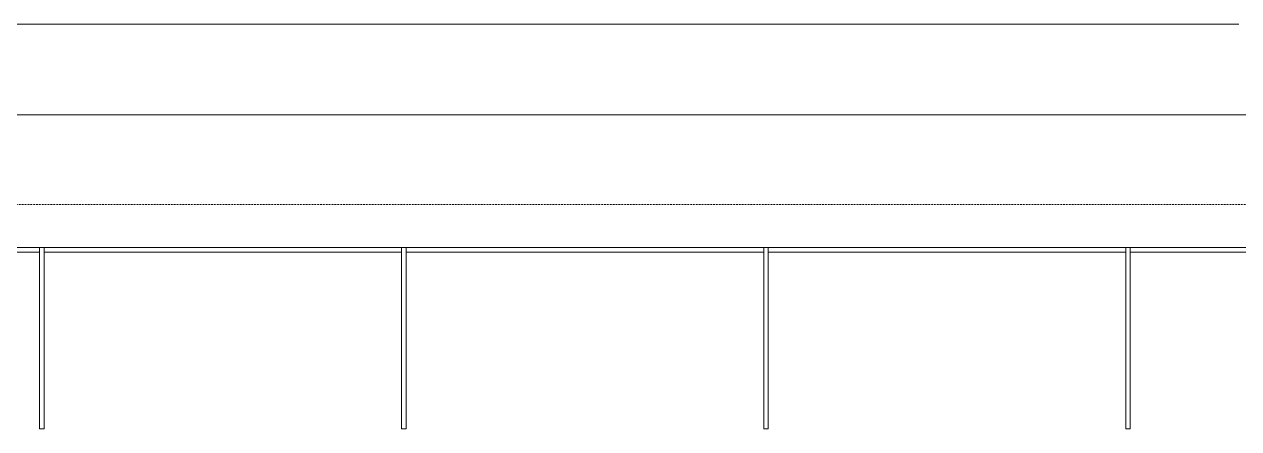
# Model space of a CAD drawing. Header units: inches. Extents: x -4450 to -273, y 9564 to 12971.
# Drawn here: x -2597 to -1792, y 12703 to 12971 of the extents above; entities that cross this region are included whole.
import ezdxf

# ---------------------------------------------------------------- set-up
doc = ezdxf.new("R2010")
doc.units = ezdxf.units.IN
doc.header["$MEASUREMENT"] = 0
doc.linetypes.add('Aligning Line 1_8_', pattern=[0.25, 0.125, -0.125])
for name, color, linetype, lineweight in [('0-1', 7, 'Continuous', 5), ('0-3', 7, 'Continuous', 9), ('C-PRKG-1', 7, 'Continuous', 9), ('C-TOPO', 7, 'Continuous', 9), ('G-ANNO-SYMB-1', 9, 'Aligning Line 1_8_', 9)]:
    doc.layers.add(name, color=color, linetype=linetype, lineweight=lineweight)

# ---------------------------------------------------------------- blocks, each defined once
blk = doc.blocks.new('CTR - 2nd Phase_rvt-1-FLOOR PLAN - ROOF')
at = {"layer": 'G-ANNO-SYMB-1'}
blk.add_line((-501.09, 12851.89), (-4449.71, 12851.89), dxfattribs=at)
blk = doc.blocks.new('Parking_Stall_Multiple2 - street parking-1330700-FLOOR PLAN - ROOF')
at = {"layer": 'C-PRKG-1'}
for p, q in [((0, 2163), (0, 1920)), ((3, 1923), (3, 2160)), ((120, 1923), (0, 1923)), ((0, 1923), (0, 1680)), ((0, 1920), (120, 1920)), ((120, 1923), (3, 1923)), ((3, 1683), (3, 1920)), ((3, 1920), (120, 1920)), ((120, 1920), (120, 1923)), ((120, 1920), (120, 1923)), ((120, 1683), (0, 1683)), ((0, 1683), (0, 1440)), ((120, 1683), (3, 1683)), ((120, 1680), (120, 1683)), ((120, 1680), (120, 1683)), ((0, 1680), (120, 1680)), ((3, 1443), (3, 1680)), ((3, 1680), (120, 1680)), ((120, 1443), (0, 1443)), ((0, 1443), (0, 1200)), ((120, 1443), (3, 1443)), ((120, 1440), (120, 1443)), ((120, 1440), (120, 1443)), ((0, 1440), (120, 1440)), ((3, 1203), (3, 1440)), ((3, 1440), (120, 1440)), ((120, 1203), (0, 1203)), ((0, 1203), (0, 960)), ((0, 1200), (120, 1200)), ((120, 1203), (3, 1203)), ((3, 963), (3, 1200)), ((3, 1200), (120, 1200)), ((120, 1200), (120, 1203)), ((120, 1200), (120, 1203))]:
    blk.add_line(p, q, dxfattribs=at)
blk = doc.blocks.new('CTR  - Topography_rvt-1-FLOOR PLAN - ROOF')
at = {"layer": 'C-TOPO'}
for p, q in [((-2909.42, 12971.27), (-2048.44, 12971.27)), ((-2048.44, 12971.27), (-2909.42, 12971.27)), ((-2048.44, 12971.27), (-1997.2, 12971.27)), ((-1997.2, 12971.27), (-2048.44, 12971.27)), ((-1997.2, 12971.27), (-1904.78, 12971.27)), ((-1904.78, 12971.27), (-1997.2, 12971.27)), ((-1904.78, 12971.27), (-1845.1, 12971.27)), ((-1845.1, 12971.27), (-1904.78, 12971.27)), ((-1845.1, 12971.27), (-1791.76, 12971.27)), ((-1791.76, 12971.27), (-1845.1, 12971.27)), ((-2061.02, 12911.27), (-2961.27, 12911.27)), ((-2961.27, 12911.27), (-2061.02, 12911.27)), ((-2007.45, 12911.27), (-2061.02, 12911.27)), ((-2061.02, 12911.27), (-2007.45, 12911.27)), ((-1910.81, 12911.27), (-2007.45, 12911.27)), ((-2007.45, 12911.27), (-1910.81, 12911.27)), ((-1848.41, 12911.27), (-1910.81, 12911.27)), ((-1910.81, 12911.27), (-1848.41, 12911.27)), ((-1792.64, 12911.27), (-1848.41, 12911.27)), ((-1848.41, 12911.27), (-1792.64, 12911.27)), ((-1608.76, 12911.27), (-1792.64, 12911.27)), ((-1792.64, 12911.27), (-1608.76, 12911.27))]:
    blk.add_line(p, q, dxfattribs=at)
at = {"layer": '0-3', "rotation": 269.9999999999995}
blk.add_blockref('Parking_Stall_Multiple2 - street parking-1330700-FLOOR PLAN - ROOF', (-3786.71, 12823.43), dxfattribs=at)

msp = doc.modelspace()

# ---------------------------------------------------------------- block references
at = {"layer": '0-1'}
for name in ['CTR  - Topography_rvt-1-FLOOR PLAN - ROOF', 'CTR - 2nd Phase_rvt-1-FLOOR PLAN - ROOF']:
    msp.add_blockref(name, (0, 0), dxfattribs=at)

doc.saveas('drawing.dxf')
